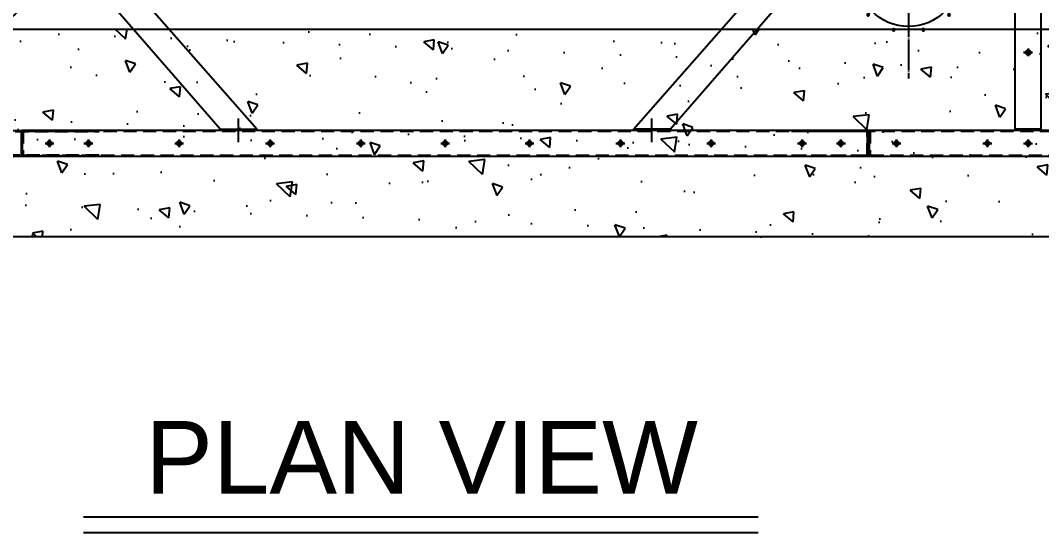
# Model space of a CAD drawing. Header units: millimetres. Extents: x 5461 to 24288, y 4498 to 17811.
# Drawn here: x 8681 to 10648, y 12667 to 13653 of the extents above; entities that cross this region are included whole.
import ezdxf
from ezdxf.enums import TextEntityAlignment as Align

# ---------------------------------------------------------------- set-up
doc = ezdxf.new("R2010")
doc.units = ezdxf.units.MM
doc.linetypes.add('CENTER', pattern=[65, 60, -2, 1, -2])
doc.linetypes.add('HIDDEN', pattern=[9.525, 6.35, -3.175])
for name, color, linetype in [('CENTER', 1, 'CENTER'), ('냉각탑_text', 3, 'Continuous'), ('숨은선', 5, 'HIDDEN')]:
    doc.layers.add(name, color=color, linetype=linetype)
doc.styles.get("Standard").update_dxf_attribs({"font": 'arial.ttf'})

# ---------------------------------------------------------------- blocks, each defined once
blk = doc.blocks.new('A$C79BC46FD')
blk.add_circle((8.6, 7.5), 4.5)
blk.add_circle((8.6, 7.5), 4.5)
blk.add_circle((8.6, 7.5), 4.5)
blk.add_circle((8.6, 7.5), 4.5)
at = {"layer": 'CENTER'}
for p, q in [((17, 7.5), (0, 7.5)), ((8.6, 0), (8.6, 15)), ((8.6, 0), (8.6, 15)), ((8.6, 0), (8.6, 15)), ((8.6, 0), (8.6, 15))]:
    blk.add_line(p, q, dxfattribs=at)
blk = doc.blocks.new('*U116')
blk.add_circle((0, 0), 2)
blk.add_circle((0, 0), 2)
blk.add_circle((0, 0), 2)
blk.add_circle((0, 0), 2)
at = {"layer": 'CENTER'}
for p, q in [((3.8, 0), (-3.8, 0)), ((0, 3.3), (0, -3.3)), ((0, 3.3), (0, -3.3)), ((0, 3.3), (0, -3.3)), ((0, 3.3), (0, -3.3))]:
    blk.add_line(p, q, dxfattribs=at)
blk = doc.blocks.new('*U117')
at = {"color": 0, "linetype": 'ByBlock', "lineweight": -2}
for p, rotation in [((336577.1, 109247.9), 269.9999999999999), ((336522.1, 109233.2), 299.9999999999999), ((336632.1, 109233.2), 239.9999999999999), ((336481.8, 109192.9), 329.9999999999999), ((336672.4, 109192.9), 209.9999999999999), ((336687.1, 109137.9), 180), ((336481.8, 109082.9), 29.99999999999998), ((336672.4, 109082.9), 150), ((336522.1, 109042.6), 59.99999999999996), ((336632.1, 109042.6), 119.9999999999999), ((336577.1, 109027.8), 89.99999999999997)]:
    blk.add_blockref('*U116', p, dxfattribs=dict(at, rotation=rotation))
blk.add_blockref('*U116', (336467.1, 109137.9), dxfattribs=at)

msp = doc.modelspace()

# ---------------------------------------------------------------- hatches: boundary and pattern name
h = msp.add_hatch()
h.set_pattern_fill('AR-CONC', color=8, scale=1.28, angle=90)
h.set_pattern_definition([(140, (-13795.98, 17103.78), (20.402, 233.1964), [24.384, -268.224]), (85, (-13795.98, 17103.78), (-244.5528, -45.1116), [19.5072, -214.58]), (190.4514, (-13794.28, 17123.22), (-224.1507, 188.0848), [20.7232, -227.9555]), (136.1842, (-13861, 17103.78), (53.8142, 346.9812), [36.576, -402.336]), (186.6356, (-13856.52, 17132.7), (-316.7054, 303.8773), [31.085, -341.9336]), (81.1842, (-13861, 17103.8), (-316.7054, 303.8773), [29.2608, -321.8685]), (111, (-13844.75, 17136.3), (130.8995, 194.0664), [24.384, -268.224]), (56, (-13844.75, 17136.3), (-235.7606, 79.1066), [19.5072, -214.5792]), (161.4514, (-13833.84, 17152.47), (-104.8611, 273.173), [20.7232, -227.9551]), (127.5, (-13795.98, 17103.78), (-108.23045, 3.9534), [0, -211.97824, 0, -217.8304, 0, -215.392]), (97.5, (-13795.98, 17103.78), (-128.23114, 85.52917), [0, -124.19584, 0, -207.10144, 0, -82.0928]), (57.5, (-13795.98, 17031.28), (7.3328, 173.55596), [0, -81.28, 0, -253.5936, 0, -336.4992]), (47.5, (-13795.98, 16998.77), (-32.5459, 189.60535), [0, -105.664, 0, -168.4122, 0, -238.9632])])
h.paths.add_polyline_path([(7049.39, 13236.34), (11949.39, 13236.34), (11949.39, 13636.34), (7049.39, 13636.34)])

# ---------------------------------------------------------------- linework, layer by layer
at = {"color": 7}
for p, q in [((10597.4, 13443.34), (10597.4, 15389.34)), ((10597.4, 13443.34), (10597.4, 15389.34)), ((9136.76, 13443.4), (8403.4, 14276.76)), ((9862.05, 13443.4), (10595.4, 14276.76)), ((9066.05, 13443.4), (8403.4, 14206.05)), ((9932.76, 13443.4), (10595.4, 14206.05)), ((10647.4, 13443.34), (10647.4, 14140.34)), ((10647.4, 13443.34), (10647.4, 14140.34)), ((7299.4, 13441.34), (8832.4, 13441.34)), ((8682.4, 13441.34), (8682.4, 13391.34)), ((8682.4, 13441.34), (8682.4, 13391.34)), ((8684.4, 13441.34), (8684.4, 13391.34)), ((10314.4, 13441.34), (8684.4, 13441.34)), ((8684.4, 13441.34), (8684.4, 13391.34)), ((8684.4, 13441.34), (8684.4, 13391.34)), ((10314.4, 13441.34), (8684.4, 13441.34)), ((8684.4, 13441.34), (8684.4, 13391.34)), ((9066.05, 13443.4), (9136.76, 13443.4)), ((9066.05, 13443.4), (9066.05, 13441.4)), ((9066.05, 13441.4), (9136.76, 13441.4)), ((9136.76, 13443.4), (9136.76, 13441.4)), ((9932.76, 13443.4), (9862.05, 13443.4)), ((9862.05, 13443.4), (9862.05, 13441.4)), ((9932.76, 13441.4), (9862.05, 13441.4)), ((9932.76, 13443.4), (9932.76, 13441.4)), ((11699.4, 13441.34), (10166.4, 13441.34)), ((10314.4, 13391.34), (10314.4, 13441.34)), ((10314.4, 13441.34), (10314.4, 13391.34)), ((10314.4, 13441.34), (10314.4, 13391.34)), ((10314.4, 13391.34), (10314.4, 13441.34)), ((10314.4, 13441.34), (10314.4, 13391.34)), ((10314.4, 13441.34), (10314.4, 13391.34)), ((10314.4, 13441.34), (10314.4, 13391.34)), ((10314.4, 13441.34), (10314.4, 13391.34)), ((10314.4, 13441.34), (10314.4, 13391.34)), ((10314.4, 13441.34), (10314.4, 13391.34)), ((10316.4, 13441.34), (10316.4, 13391.34)), ((10316.4, 13441.34), (10316.4, 13391.34)), ((10316.4, 13441.34), (10316.4, 13391.34)), ((10316.4, 13441.34), (10316.4, 13391.34)), ((10647.4, 13443.34), (10597.4, 13443.34)), ((10647.4, 13443.34), (10597.4, 13443.34)), ((10647.4, 13443.34), (10597.4, 13443.34)), ((10647.4, 13443.34), (10597.4, 13443.34)), ((8832.4, 13391.34), (7299.4, 13391.34)), ((8351.4, 13391.34), (10647.4, 13391.34)), ((8684.4, 13391.34), (10314.4, 13391.34)), ((8684.4, 13391.34), (10314.4, 13391.34)), ((10166.4, 13391.34), (11699.4, 13391.34))]:
    msp.add_line(p, q, dxfattribs=at)
at = {"color": 1}
for p, q in [((8802.49, 12697.05), (10102.49, 12697.05)), ((8802.49, 12667.05), (10102.49, 12667.05))]:
    msp.add_line(p, q, dxfattribs=at)
at = {"color": 8}
msp.add_lwpolyline([(7049.39, 13236.34), (7049.39, 13636.34), (11949.39, 13636.34), (11949.39, 13236.34)], close=True, dxfattribs=at)
at = {"color": 7}
for centre in [(8606.78, 13741.34), (10392.03, 13741.34)]:
    msp.add_circle(centre, 100, dxfattribs=at)
for centre, radius in [((10622.4, 13591.34), 4.5), ((10622.4, 13591.34), 4.5), ((10622.4, 13591.34), 4.5), ((10622.4, 13591.34), 4.5), ((10622.4, 13591.34), 4.5), ((10622.4, 13591.34), 4.5), ((10622.4, 13591.34), 4.5), ((10622.4, 13591.34), 4.5), ((8736.9, 13416.34), 4.5), ((8736.9, 13416.34), 3), ((8736.9, 13416.34), 3), ((8736.9, 13416.34), 3), ((8736.9, 13416.34), 3), ((8736.9, 13416.34), 3), ((8736.9, 13416.34), 3), ((8736.9, 13416.34), 3), ((8736.9, 13416.34), 3), ((8811.9, 13416.34), 4.5), ((8811.9, 13416.34), 3), ((8811.9, 13416.34), 3), ((8811.9, 13416.34), 3), ((8811.9, 13416.34), 3), ((8811.9, 13416.34), 3), ((8811.9, 13416.34), 3), ((8811.9, 13416.34), 3), ((8811.9, 13416.34), 3), ((8986.9, 13416.34), 4.5), ((8986.9, 13416.34), 3), ((8986.9, 13416.34), 3), ((8986.9, 13416.34), 3), ((8986.9, 13416.34), 3), ((8986.9, 13416.34), 3), ((8986.9, 13416.34), 3), ((8986.9, 13416.34), 3), ((8986.9, 13416.34), 3), ((9161.9, 13416.34), 4.5), ((9161.9, 13416.34), 3), ((9161.9, 13416.34), 3), ((9161.9, 13416.34), 3), ((9161.9, 13416.34), 3), ((9161.9, 13416.34), 3), ((9161.9, 13416.34), 3), ((9161.9, 13416.34), 3), ((9161.9, 13416.34), 3), ((9336.9, 13416.34), 4.5), ((9336.9, 13416.34), 3), ((9336.9, 13416.34), 3), ((9336.9, 13416.34), 3), ((9336.9, 13416.34), 3), ((9336.9, 13416.34), 3), ((9336.9, 13416.34), 3), ((9336.9, 13416.34), 3), ((9336.9, 13416.34), 3), ((9499.4, 13416.34), 4.5), ((9499.4, 13416.34), 3), ((9499.4, 13416.34), 3), ((9499.4, 13416.34), 3), ((9499.4, 13416.34), 3), ((9499.4, 13416.34), 3), ((9499.4, 13416.34), 3), ((9499.4, 13416.34), 3), ((9499.4, 13416.34), 3), ((9661.9, 13416.34), 4.5), ((9661.9, 13416.34), 3), ((9661.9, 13416.34), 3), ((9661.9, 13416.34), 3), ((9661.9, 13416.34), 3), ((9661.9, 13416.34), 3), ((9661.9, 13416.34), 3), ((9661.9, 13416.34), 3), ((9661.9, 13416.34), 3), ((9836.9, 13416.34), 4.5), ((9836.9, 13416.34), 3), ((9836.9, 13416.34), 3), ((9836.9, 13416.34), 3), ((9836.9, 13416.34), 3), ((9836.9, 13416.34), 3), ((9836.9, 13416.34), 3), ((9836.9, 13416.34), 3), ((9836.9, 13416.34), 3), ((10011.9, 13416.34), 4.5), ((10011.9, 13416.34), 3), ((10011.9, 13416.34), 3), ((10011.9, 13416.34), 3), ((10011.9, 13416.34), 3), ((10011.9, 13416.34), 3), ((10011.9, 13416.34), 3), ((10011.9, 13416.34), 3), ((10011.9, 13416.34), 3), ((10186.9, 13416.34), 4.5), ((10186.9, 13416.34), 3), ((10186.9, 13416.34), 3), ((10186.9, 13416.34), 3), ((10186.9, 13416.34), 3), ((10186.9, 13416.34), 3), ((10186.9, 13416.34), 3), ((10186.9, 13416.34), 3), ((10186.9, 13416.34), 3), ((10261.9, 13416.34), 4.5), ((10261.9, 13416.34), 3), ((10261.9, 13416.34), 3), ((10261.9, 13416.34), 3), ((10261.9, 13416.34), 3), ((10261.9, 13416.34), 3), ((10261.9, 13416.34), 3), ((10261.9, 13416.34), 3), ((10261.9, 13416.34), 3), ((10368.9, 13416.34), 4.5), ((10368.9, 13416.34), 4.5), ((10368.9, 13416.34), 3), ((10368.9, 13416.34), 3), ((10368.9, 13416.34), 3), ((10368.9, 13416.34), 3), ((10368.9, 13416.34), 3), ((10368.9, 13416.34), 3), ((10368.9, 13416.34), 3), ((10368.9, 13416.34), 3), ((10368.9, 13416.34), 3), ((10368.9, 13416.34), 3), ((10368.9, 13416.34), 3), ((10368.9, 13416.34), 3), ((10368.9, 13416.34), 3), ((10368.9, 13416.34), 3), ((10368.9, 13416.34), 3), ((10368.9, 13416.34), 3), ((10543.9, 13416.34), 4.5), ((10543.9, 13416.34), 4.5), ((10543.9, 13416.34), 3), ((10543.9, 13416.34), 3), ((10543.9, 13416.34), 3), ((10543.9, 13416.34), 3), ((10543.9, 13416.34), 3), ((10543.9, 13416.34), 3), ((10543.9, 13416.34), 3), ((10543.9, 13416.34), 3), ((10543.9, 13416.34), 3), ((10543.9, 13416.34), 3), ((10543.9, 13416.34), 3), ((10543.9, 13416.34), 3), ((10543.9, 13416.34), 3), ((10543.9, 13416.34), 3), ((10543.9, 13416.34), 3), ((10543.9, 13416.34), 3), ((10622.4, 13416.34), 3), ((10622.4, 13416.34), 3), ((10622.4, 13416.34), 3), ((10622.4, 13416.34), 3), ((10622.4, 13416.34), 3), ((10622.4, 13416.34), 3), ((10622.4, 13416.34), 3), ((10622.4, 13416.34), 3), ((10622.4, 13416.34), 3), ((10622.4, 13416.34), 3), ((10622.4, 13416.34), 3), ((10622.4, 13416.34), 3), ((10622.4, 13416.34), 3), ((10622.4, 13416.34), 3), ((10622.4, 13416.34), 3), ((10622.4, 13416.34), 3)]:
    msp.add_circle(centre, radius)
at = {"layer": 'CENTER'}
for p, q in [((10392.03, 13941.34), (10392.03, 13541.34)), ((10622.4, 13598.84), (10622.4, 13583.84)), ((10622.4, 13598.84), (10622.4, 13583.84)), ((10622.4, 13598.84), (10622.4, 13583.84)), ((10622.4, 13598.84), (10622.4, 13583.84)), ((10622.4, 13598.84), (10622.4, 13583.84)), ((10622.4, 13598.84), (10622.4, 13583.84)), ((10622.4, 13598.84), (10622.4, 13583.84)), ((10622.4, 13598.84), (10622.4, 13583.84)), ((10630.83, 13591.34), (10613.79, 13591.34)), ((10630.83, 13591.34), (10613.79, 13591.34)), ((9101.4, 13418.5), (9101.4, 13464.19)), ((9897.4, 13418.5), (9897.4, 13464.19)), ((8736.9, 13408.84), (8736.9, 13423.84)), ((8736.9, 13408.84), (8736.9, 13423.84)), ((8736.9, 13408.84), (8736.9, 13423.84)), ((8736.9, 13408.84), (8736.9, 13423.84)), ((8736.9, 13408.84), (8736.9, 13423.84)), ((8736.9, 13408.84), (8736.9, 13423.84)), ((8736.9, 13408.84), (8736.9, 13423.84)), ((8736.9, 13408.84), (8736.9, 13423.84)), ((8736.9, 13423.84), (8736.9, 13408.84)), ((8736.9, 13423.84), (8736.9, 13408.84)), ((8736.9, 13423.84), (8736.9, 13408.84)), ((8736.9, 13423.84), (8736.9, 13408.84)), ((8736.9, 13423.84), (8736.9, 13408.84)), ((8736.9, 13423.84), (8736.9, 13408.84)), ((8736.9, 13423.84), (8736.9, 13408.84)), ((8736.9, 13423.84), (8736.9, 13408.84)), ((8811.9, 13408.84), (8811.9, 13423.84)), ((8811.9, 13408.84), (8811.9, 13423.84)), ((8811.9, 13408.84), (8811.9, 13423.84)), ((8811.9, 13408.84), (8811.9, 13423.84)), ((8811.9, 13408.84), (8811.9, 13423.84)), ((8811.9, 13408.84), (8811.9, 13423.84)), ((8811.9, 13408.84), (8811.9, 13423.84)), ((8811.9, 13408.84), (8811.9, 13423.84)), ((8811.9, 13423.84), (8811.9, 13408.84)), ((8811.9, 13423.84), (8811.9, 13408.84)), ((8811.9, 13423.84), (8811.9, 13408.84)), ((8811.9, 13423.84), (8811.9, 13408.84)), ((8811.9, 13423.84), (8811.9, 13408.84)), ((8811.9, 13423.84), (8811.9, 13408.84)), ((8811.9, 13423.84), (8811.9, 13408.84)), ((8811.9, 13423.84), (8811.9, 13408.84)), ((8986.9, 13408.84), (8986.9, 13423.84)), ((8986.9, 13408.84), (8986.9, 13423.84)), ((8986.9, 13408.84), (8986.9, 13423.84)), ((8986.9, 13408.84), (8986.9, 13423.84)), ((8986.9, 13408.84), (8986.9, 13423.84)), ((8986.9, 13408.84), (8986.9, 13423.84)), ((8986.9, 13408.84), (8986.9, 13423.84)), ((8986.9, 13408.84), (8986.9, 13423.84)), ((8986.9, 13423.84), (8986.9, 13408.84)), ((8986.9, 13423.84), (8986.9, 13408.84)), ((8986.9, 13423.84), (8986.9, 13408.84)), ((8986.9, 13423.84), (8986.9, 13408.84)), ((8986.9, 13423.84), (8986.9, 13408.84)), ((8986.9, 13423.84), (8986.9, 13408.84)), ((8986.9, 13423.84), (8986.9, 13408.84)), ((8986.9, 13423.84), (8986.9, 13408.84)), ((9161.9, 13408.84), (9161.9, 13423.84)), ((9161.9, 13408.84), (9161.9, 13423.84)), ((9161.9, 13408.84), (9161.9, 13423.84)), ((9161.9, 13408.84), (9161.9, 13423.84)), ((9161.9, 13408.84), (9161.9, 13423.84)), ((9161.9, 13408.84), (9161.9, 13423.84)), ((9161.9, 13408.84), (9161.9, 13423.84)), ((9161.9, 13408.84), (9161.9, 13423.84)), ((9161.9, 13423.84), (9161.9, 13408.84)), ((9161.9, 13423.84), (9161.9, 13408.84)), ((9161.9, 13423.84), (9161.9, 13408.84)), ((9161.9, 13423.84), (9161.9, 13408.84)), ((9161.9, 13423.84), (9161.9, 13408.84)), ((9161.9, 13423.84), (9161.9, 13408.84)), ((9161.9, 13423.84), (9161.9, 13408.84)), ((9161.9, 13423.84), (9161.9, 13408.84)), ((9336.9, 13408.84), (9336.9, 13423.84)), ((9336.9, 13408.84), (9336.9, 13423.84)), ((9336.9, 13408.84), (9336.9, 13423.84)), ((9336.9, 13408.84), (9336.9, 13423.84)), ((9336.9, 13408.84), (9336.9, 13423.84)), ((9336.9, 13408.84), (9336.9, 13423.84)), ((9336.9, 13408.84), (9336.9, 13423.84)), ((9336.9, 13408.84), (9336.9, 13423.84)), ((9336.9, 13423.84), (9336.9, 13408.84)), ((9336.9, 13423.84), (9336.9, 13408.84)), ((9336.9, 13423.84), (9336.9, 13408.84)), ((9336.9, 13423.84), (9336.9, 13408.84)), ((9336.9, 13423.84), (9336.9, 13408.84)), ((9336.9, 13423.84), (9336.9, 13408.84)), ((9336.9, 13423.84), (9336.9, 13408.84)), ((9336.9, 13423.84), (9336.9, 13408.84)), ((9499.4, 13408.84), (9499.4, 13423.84)), ((9499.4, 13408.84), (9499.4, 13423.84)), ((9499.4, 13408.84), (9499.4, 13423.84)), ((9499.4, 13408.84), (9499.4, 13423.84)), ((9499.4, 13408.84), (9499.4, 13423.84)), ((9499.4, 13408.84), (9499.4, 13423.84)), ((9499.4, 13408.84), (9499.4, 13423.84)), ((9499.4, 13408.84), (9499.4, 13423.84)), ((9499.4, 13423.84), (9499.4, 13408.84)), ((9499.4, 13423.84), (9499.4, 13408.84)), ((9499.4, 13423.84), (9499.4, 13408.84)), ((9499.4, 13423.84), (9499.4, 13408.84)), ((9499.4, 13423.84), (9499.4, 13408.84)), ((9499.4, 13423.84), (9499.4, 13408.84)), ((9499.4, 13423.84), (9499.4, 13408.84)), ((9499.4, 13423.84), (9499.4, 13408.84)), ((9661.9, 13408.84), (9661.9, 13423.84)), ((9661.9, 13408.84), (9661.9, 13423.84)), ((9661.9, 13408.84), (9661.9, 13423.84)), ((9661.9, 13408.84), (9661.9, 13423.84)), ((9661.9, 13408.84), (9661.9, 13423.84)), ((9661.9, 13408.84), (9661.9, 13423.84)), ((9661.9, 13408.84), (9661.9, 13423.84)), ((9661.9, 13408.84), (9661.9, 13423.84)), ((9661.9, 13423.84), (9661.9, 13408.84)), ((9661.9, 13423.84), (9661.9, 13408.84)), ((9661.9, 13423.84), (9661.9, 13408.84)), ((9661.9, 13423.84), (9661.9, 13408.84)), ((9661.9, 13423.84), (9661.9, 13408.84)), ((9661.9, 13423.84), (9661.9, 13408.84)), ((9661.9, 13423.84), (9661.9, 13408.84)), ((9661.9, 13423.84), (9661.9, 13408.84)), ((9836.9, 13408.84), (9836.9, 13423.84)), ((9836.9, 13408.84), (9836.9, 13423.84)), ((9836.9, 13408.84), (9836.9, 13423.84)), ((9836.9, 13408.84), (9836.9, 13423.84)), ((9836.9, 13408.84), (9836.9, 13423.84)), ((9836.9, 13408.84), (9836.9, 13423.84)), ((9836.9, 13408.84), (9836.9, 13423.84)), ((9836.9, 13408.84), (9836.9, 13423.84)), ((9836.9, 13423.84), (9836.9, 13408.84)), ((9836.9, 13423.84), (9836.9, 13408.84)), ((9836.9, 13423.84), (9836.9, 13408.84)), ((9836.9, 13423.84), (9836.9, 13408.84)), ((9836.9, 13423.84), (9836.9, 13408.84)), ((9836.9, 13423.84), (9836.9, 13408.84)), ((9836.9, 13423.84), (9836.9, 13408.84)), ((9836.9, 13423.84), (9836.9, 13408.84)), ((10011.9, 13408.84), (10011.9, 13423.84)), ((10011.9, 13408.84), (10011.9, 13423.84)), ((10011.9, 13408.84), (10011.9, 13423.84)), ((10011.9, 13408.84), (10011.9, 13423.84)), ((10011.9, 13408.84), (10011.9, 13423.84)), ((10011.9, 13408.84), (10011.9, 13423.84)), ((10011.9, 13408.84), (10011.9, 13423.84)), ((10011.9, 13408.84), (10011.9, 13423.84)), ((10011.9, 13423.84), (10011.9, 13408.84)), ((10011.9, 13423.84), (10011.9, 13408.84)), ((10011.9, 13423.84), (10011.9, 13408.84)), ((10011.9, 13423.84), (10011.9, 13408.84)), ((10011.9, 13423.84), (10011.9, 13408.84)), ((10011.9, 13423.84), (10011.9, 13408.84)), ((10011.9, 13423.84), (10011.9, 13408.84)), ((10011.9, 13423.84), (10011.9, 13408.84)), ((10186.9, 13408.84), (10186.9, 13423.84)), ((10186.9, 13408.84), (10186.9, 13423.84)), ((10186.9, 13408.84), (10186.9, 13423.84)), ((10186.9, 13408.84), (10186.9, 13423.84)), ((10186.9, 13408.84), (10186.9, 13423.84)), ((10186.9, 13408.84), (10186.9, 13423.84)), ((10186.9, 13408.84), (10186.9, 13423.84)), ((10186.9, 13408.84), (10186.9, 13423.84)), ((10186.9, 13423.84), (10186.9, 13408.84)), ((10186.9, 13423.84), (10186.9, 13408.84)), ((10186.9, 13423.84), (10186.9, 13408.84)), ((10186.9, 13423.84), (10186.9, 13408.84)), ((10186.9, 13423.84), (10186.9, 13408.84)), ((10186.9, 13423.84), (10186.9, 13408.84)), ((10186.9, 13423.84), (10186.9, 13408.84)), ((10186.9, 13423.84), (10186.9, 13408.84)), ((10261.9, 13408.84), (10261.9, 13423.84)), ((10261.9, 13408.84), (10261.9, 13423.84)), ((10261.9, 13408.84), (10261.9, 13423.84)), ((10261.9, 13408.84), (10261.9, 13423.84)), ((10261.9, 13408.84), (10261.9, 13423.84)), ((10261.9, 13408.84), (10261.9, 13423.84)), ((10261.9, 13408.84), (10261.9, 13423.84)), ((10261.9, 13408.84), (10261.9, 13423.84)), ((10261.9, 13423.84), (10261.9, 13408.84)), ((10261.9, 13423.84), (10261.9, 13408.84)), ((10261.9, 13423.84), (10261.9, 13408.84)), ((10261.9, 13423.84), (10261.9, 13408.84)), ((10261.9, 13423.84), (10261.9, 13408.84)), ((10261.9, 13423.84), (10261.9, 13408.84)), ((10261.9, 13423.84), (10261.9, 13408.84)), ((10261.9, 13423.84), (10261.9, 13408.84)), ((10368.9, 13408.84), (10368.9, 13423.84)), ((10368.9, 13408.84), (10368.9, 13423.84)), ((10368.9, 13408.84), (10368.9, 13423.84)), ((10368.9, 13408.84), (10368.9, 13423.84)), ((10368.9, 13408.84), (10368.9, 13423.84)), ((10368.9, 13408.84), (10368.9, 13423.84)), ((10368.9, 13408.84), (10368.9, 13423.84)), ((10368.9, 13408.84), (10368.9, 13423.84)), ((10368.9, 13423.84), (10368.9, 13408.84)), ((10368.9, 13423.84), (10368.9, 13408.84)), ((10368.9, 13423.84), (10368.9, 13408.84)), ((10368.9, 13423.84), (10368.9, 13408.84)), ((10368.9, 13423.84), (10368.9, 13408.84)), ((10368.9, 13423.84), (10368.9, 13408.84)), ((10368.9, 13423.84), (10368.9, 13408.84)), ((10368.9, 13423.84), (10368.9, 13408.84)), ((10368.9, 13408.84), (10368.9, 13423.84)), ((10368.9, 13408.84), (10368.9, 13423.84)), ((10368.9, 13408.84), (10368.9, 13423.84)), ((10368.9, 13408.84), (10368.9, 13423.84)), ((10368.9, 13408.84), (10368.9, 13423.84)), ((10368.9, 13408.84), (10368.9, 13423.84)), ((10368.9, 13408.84), (10368.9, 13423.84)), ((10368.9, 13408.84), (10368.9, 13423.84)), ((10368.9, 13423.84), (10368.9, 13408.84)), ((10368.9, 13423.84), (10368.9, 13408.84)), ((10368.9, 13423.84), (10368.9, 13408.84)), ((10368.9, 13423.84), (10368.9, 13408.84)), ((10368.9, 13423.84), (10368.9, 13408.84)), ((10368.9, 13423.84), (10368.9, 13408.84)), ((10368.9, 13423.84), (10368.9, 13408.84)), ((10368.9, 13423.84), (10368.9, 13408.84)), ((10543.9, 13408.84), (10543.9, 13423.84)), ((10543.9, 13408.84), (10543.9, 13423.84)), ((10543.9, 13408.84), (10543.9, 13423.84)), ((10543.9, 13408.84), (10543.9, 13423.84)), ((10543.9, 13408.84), (10543.9, 13423.84)), ((10543.9, 13408.84), (10543.9, 13423.84)), ((10543.9, 13408.84), (10543.9, 13423.84)), ((10543.9, 13408.84), (10543.9, 13423.84)), ((10543.9, 13423.84), (10543.9, 13408.84)), ((10543.9, 13423.84), (10543.9, 13408.84)), ((10543.9, 13423.84), (10543.9, 13408.84)), ((10543.9, 13423.84), (10543.9, 13408.84)), ((10543.9, 13423.84), (10543.9, 13408.84)), ((10543.9, 13423.84), (10543.9, 13408.84)), ((10543.9, 13423.84), (10543.9, 13408.84)), ((10543.9, 13423.84), (10543.9, 13408.84)), ((10543.9, 13408.84), (10543.9, 13423.84)), ((10543.9, 13408.84), (10543.9, 13423.84)), ((10543.9, 13408.84), (10543.9, 13423.84)), ((10543.9, 13408.84), (10543.9, 13423.84)), ((10543.9, 13408.84), (10543.9, 13423.84)), ((10543.9, 13408.84), (10543.9, 13423.84)), ((10543.9, 13408.84), (10543.9, 13423.84)), ((10543.9, 13408.84), (10543.9, 13423.84)), ((10543.9, 13423.84), (10543.9, 13408.84)), ((10543.9, 13423.84), (10543.9, 13408.84)), ((10543.9, 13423.84), (10543.9, 13408.84)), ((10543.9, 13423.84), (10543.9, 13408.84)), ((10543.9, 13423.84), (10543.9, 13408.84)), ((10543.9, 13423.84), (10543.9, 13408.84)), ((10543.9, 13423.84), (10543.9, 13408.84)), ((10543.9, 13423.84), (10543.9, 13408.84)), ((10622.4, 13408.84), (10622.4, 13423.84)), ((10622.4, 13408.84), (10622.4, 13423.84)), ((10622.4, 13408.84), (10622.4, 13423.84)), ((10622.4, 13408.84), (10622.4, 13423.84)), ((10622.4, 13408.84), (10622.4, 13423.84)), ((10622.4, 13408.84), (10622.4, 13423.84)), ((10622.4, 13408.84), (10622.4, 13423.84)), ((10622.4, 13408.84), (10622.4, 13423.84)), ((10622.4, 13408.84), (10622.4, 13423.84)), ((10622.4, 13408.84), (10622.4, 13423.84)), ((10622.4, 13408.84), (10622.4, 13423.84)), ((10622.4, 13408.84), (10622.4, 13423.84)), ((10622.4, 13408.84), (10622.4, 13423.84)), ((10622.4, 13408.84), (10622.4, 13423.84)), ((10622.4, 13408.84), (10622.4, 13423.84)), ((10622.4, 13408.84), (10622.4, 13423.84)), ((8745.42, 13416.34), (8728.38, 13416.34)), ((8745.42, 13416.34), (8728.38, 13416.34)), ((8745.42, 13416.34), (8728.38, 13416.34)), ((8728.38, 13416.34), (8745.42, 13416.34)), ((8820.42, 13416.34), (8803.38, 13416.34)), ((8820.42, 13416.34), (8803.38, 13416.34)), ((8820.42, 13416.34), (8803.38, 13416.34)), ((8803.38, 13416.34), (8820.42, 13416.34)), ((8995.42, 13416.34), (8978.38, 13416.34)), ((8995.42, 13416.34), (8978.38, 13416.34)), ((8995.42, 13416.34), (8978.38, 13416.34)), ((8978.38, 13416.34), (8995.42, 13416.34)), ((9170.42, 13416.34), (9153.38, 13416.34)), ((9170.42, 13416.34), (9153.38, 13416.34)), ((9170.42, 13416.34), (9153.38, 13416.34)), ((9153.38, 13416.34), (9170.42, 13416.34)), ((9345.42, 13416.34), (9328.38, 13416.34)), ((9345.42, 13416.34), (9328.38, 13416.34)), ((9345.42, 13416.34), (9328.38, 13416.34)), ((9328.38, 13416.34), (9345.42, 13416.34)), ((9490.88, 13416.34), (9507.92, 13416.34)), ((9490.88, 13416.34), (9507.92, 13416.34)), ((9490.88, 13416.34), (9507.92, 13416.34)), ((9507.92, 13416.34), (9490.88, 13416.34)), ((9653.38, 13416.34), (9670.42, 13416.34)), ((9653.38, 13416.34), (9670.42, 13416.34)), ((9653.38, 13416.34), (9670.42, 13416.34)), ((9670.42, 13416.34), (9653.38, 13416.34)), ((9828.38, 13416.34), (9845.42, 13416.34)), ((9828.38, 13416.34), (9845.42, 13416.34)), ((9828.38, 13416.34), (9845.42, 13416.34)), ((9845.42, 13416.34), (9828.38, 13416.34)), ((10003.38, 13416.34), (10020.42, 13416.34)), ((10003.38, 13416.34), (10020.42, 13416.34)), ((10003.38, 13416.34), (10020.42, 13416.34)), ((10020.42, 13416.34), (10003.38, 13416.34)), ((10178.38, 13416.34), (10195.42, 13416.34)), ((10178.38, 13416.34), (10195.42, 13416.34)), ((10178.38, 13416.34), (10195.42, 13416.34)), ((10195.42, 13416.34), (10178.38, 13416.34)), ((10253.38, 13416.34), (10270.42, 13416.34)), ((10253.38, 13416.34), (10270.42, 13416.34)), ((10253.38, 13416.34), (10270.42, 13416.34)), ((10270.42, 13416.34), (10253.38, 13416.34)), ((10360.38, 13416.34), (10377.42, 13416.34)), ((10360.38, 13416.34), (10377.42, 13416.34)), ((10360.38, 13416.34), (10377.42, 13416.34)), ((10377.42, 13416.34), (10360.38, 13416.34)), ((10360.38, 13416.34), (10377.42, 13416.34)), ((10360.38, 13416.34), (10377.42, 13416.34)), ((10360.38, 13416.34), (10377.42, 13416.34)), ((10377.42, 13416.34), (10360.38, 13416.34)), ((10535.38, 13416.34), (10552.42, 13416.34)), ((10535.38, 13416.34), (10552.42, 13416.34)), ((10535.38, 13416.34), (10552.42, 13416.34)), ((10552.42, 13416.34), (10535.38, 13416.34)), ((10535.38, 13416.34), (10552.42, 13416.34)), ((10535.38, 13416.34), (10552.42, 13416.34)), ((10535.38, 13416.34), (10552.42, 13416.34)), ((10552.42, 13416.34), (10535.38, 13416.34)), ((10613.88, 13416.34), (10630.92, 13416.34)), ((10613.88, 13416.34), (10630.92, 13416.34)), ((10613.88, 13416.34), (10630.92, 13416.34)), ((10613.88, 13416.34), (10630.92, 13416.34))]:
    msp.add_line(p, q, dxfattribs=at)
at = {"layer": '숨은선', "ltscale": 4}
for p, q in [((7299.4, 13439.34), (8832.4, 13439.34)), ((10314.4, 13439.34), (8684.4, 13439.34)), ((10314.4, 13439.34), (8684.4, 13439.34)), ((8686.4, 13441.34), (8686.4, 13391.34)), ((8686.4, 13441.34), (8686.4, 13391.34)), ((11699.4, 13439.34), (10166.4, 13439.34)), ((10312.4, 13391.34), (10312.4, 13441.34)), ((10312.4, 13441.34), (10312.4, 13391.34)), ((10312.4, 13391.34), (10312.4, 13441.34)), ((10312.4, 13441.34), (10312.4, 13391.34)), ((10312.4, 13441.34), (10312.4, 13391.34)), ((10312.4, 13441.34), (10312.4, 13391.34)), ((10318.4, 13441.34), (10318.4, 13391.34)), ((10318.4, 13441.34), (10318.4, 13391.34)), ((10318.4, 13441.34), (10318.4, 13391.34)), ((10318.4, 13441.34), (10318.4, 13391.34)), ((8832.4, 13393.34), (7299.4, 13393.34)), ((8684.4, 13393.34), (10314.4, 13393.34)), ((8684.4, 13393.34), (10314.4, 13393.34)), ((10166.4, 13393.34), (11699.4, 13393.34))]:
    msp.add_line(p, q, dxfattribs=at)

# ---------------------------------------------------------------- block references
at = {"color": 7, "xscale": -1, "rotation": 345}
msp.add_blockref('*U117', (307253.58, -178790.31), dxfattribs=at)
at = {"color": 7, "extrusion": (0, 0, -1), "zscale": -1, "rotation": 180}
msp.add_blockref('A$C79BC46FD', (-10613.79, 13598.84), dxfattribs=at)
at = {"color": 7, "rotation": 180}
for p in [(10631.02, 13598.84), (10631.02, 13423.84)]:
    msp.add_blockref('A$C79BC46FD', p, dxfattribs=at)

# ---------------------------------------------------------------- texts
at = {"layer": '냉각탑_text'}
msp.add_text('PLAN VIEW', height=140, dxfattribs=at).set_placement((9453.84, 12811.92), align=Align.MIDDLE_CENTER)

doc.saveas('drawing.dxf')
